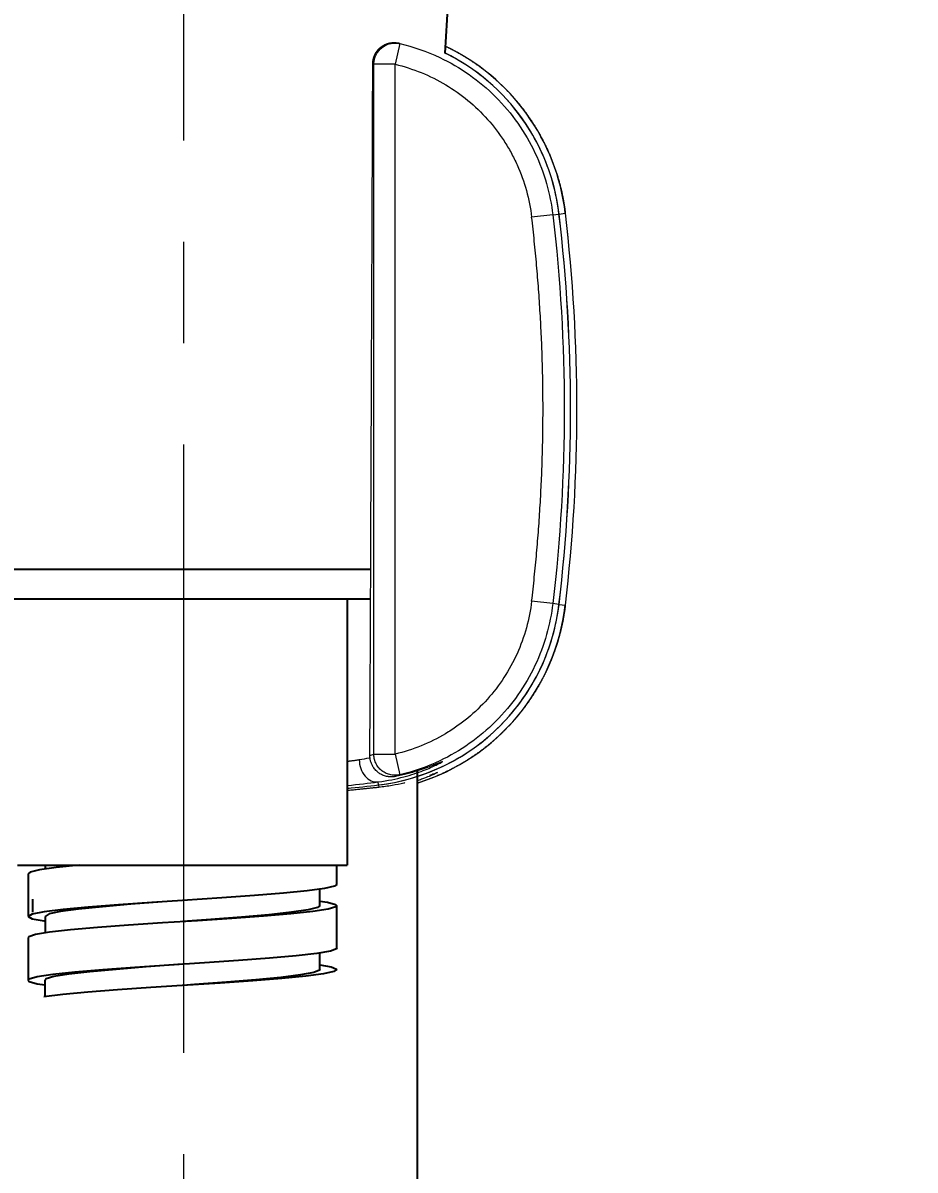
# Model space of a CAD drawing. Extents: x 0 to 3160, y 0 to 2315.
# Drawn here: x 1894.9 to 1936.8, y 782.2 to 836.1 of the extents above; entities that cross this region are included whole.
import ezdxf

# ---------------------------------------------------------------- set-up
doc = ezdxf.new("R2010")
doc.units = 0
doc.header["$LTSCALE"] = 3
doc.header["$MEASUREMENT"] = 0
doc.header["$PDMODE"] = 3
doc.header["$PDSIZE"] = -10
doc.linetypes.add('CENTER2', pattern=[28.575, 19.05, -3.175, 3.175, -3.175])
doc.layers.get('0').update_dxf_attribs({"linetype": 'CONTINUOUS'})
doc.layers.get('DEFPOINTS').update_dxf_attribs({"linetype": 'CONTINUOUS'})
doc.layers.add('1', color=7, linetype='CONTINUOUS', true_color=0xffffff)
doc.layers.add('Cneter', color=1, linetype='CENTER2', lineweight=13)
doc.layers.add('DEF_LAYER_ASSEM_MEMBER', color=7, linetype='CONTINUOUS')
doc.styles.add('Daelim Dimension', font='')
doc.styles.get('Daelim Dimension').set_extended_font_data('나눔고딕')
doc.dimstyles.new('DEFAULT', dxfattribs={"dimscale": 2, "dimtxt": 2, "dimasz": 2, "dimexe": 0, "dimexo": 2, "dimgap": 1, "dimtad": 1, "dimdec": 1, "dimzin": 9, "dimdsep": 46, "dimtxsty": 'Daelim Dimension', "dimcen": 0.5, "dimclrd": 252, "dimclre": 252, "dimclrt": 3, "dimadec": 1, "dimazin": 0, "dimtfac": 1, "dimtdec": 1, "dimtix": 1, "dimtmove": 0, "dimatfit": 3, "dimfxl": 1, "dimtolj": 1, "dimtzin": 1, "dimlwd": 9, "dimlwe": 9, "dimarcsym": 0})

# ---------------------------------------------------------------- blocks, each defined once
blk = doc.blocks.new('*D1')
at = {"color": 5, "lineweight": 9, "ltscale": 0.5, "transparency": 16777216}
for p, q in [((1534.878, 1384.915), (2240.924, 1384.915)), ((2238.924, 454.143), (2238.924, 1376.915)), ((2060.592, 446.143), (2240.924, 446.143))]:
    blk.add_line(p, q, dxfattribs=at)
at = {"color": 5, "ltscale": 0.5, "transparency": 16777216}
for points in [[(2237.591, 1376.915), (2240.257, 1376.915), (2238.924, 1384.915)], [(2237.591, 454.143), (2240.257, 454.143), (2238.924, 446.143)]]:
    blk.add_solid(points, dxfattribs=at)
at = {"layer": 'DEFPOINTS', "color": 0, "ltscale": 0.5, "transparency": 16777216}
for p in [(1530.878, 1384.915), (2238.924, 1384.915), (2056.592, 446.143)]:
    blk.add_point(p, dxfattribs=at)
at = {"color": 7, "ltscale": 0.5, "transparency": 16777216, "insert": (2223.219, 915.529), "char_height": 20, "attachment_point": 5, "rotation": 90, "style": 'Daelim Dimension'}
blk.add_mtext('\\A1;(1140)', dxfattribs=at)

msp = doc.modelspace()

# ---------------------------------------------------------------- linework, layer by layer
at = {"layer": '1', "color": 7, "linetype": 'Continuous', "lineweight": 13}
for p, q in [((1912.627, 835.16), (1912.398, 834.186)), ((1911.399, 834.186), (1911.349, 834.206)), ((1911.399, 801.777), (1911.399, 834.186)), ((1912.398, 834.186), (1911.399, 834.186)), ((1912.398, 801.777), (1912.398, 834.186)), ((1919.811, 827.117), (1918.818, 826.999)), ((1919.811, 827.117), (1920.103, 827.152)), ((1920.105, 827.152), (1920.401, 827.187)), ((1920.105, 827.152), (1920.105, 827.152)), ((1919.811, 808.847), (1918.818, 808.965)), ((1920.103, 808.812), (1919.811, 808.847)), ((1920.105, 808.812), (1920.401, 808.777)), ((1920.105, 808.812), (1920.105, 808.812)), ((1911.214, 801.704), (1911.399, 801.777)), ((1911.399, 801.777), (1912.398, 801.777)), ((1912.398, 801.777), (1912.627, 800.804)), ((1911.619, 800.328), (1911.602, 800.469)), ((1911.619, 800.326), (1911.631, 800.226)), ((1911.619, 800.326), (1911.619, 800.326))]:
    msp.add_line(p, q, dxfattribs=at)
at = {"layer": '1', "color": 7, "linetype": 'Continuous', "lineweight": 18}
for centre, radius, start, end in [((1910.473, 826.006), 9.998, 6.7818, 64.6239), ((1842.996, 817.982), 77.951, 0, 6.78185), ((1842.996, 817.982), 77.951, 353.21815, 0), ((1910.473, 809.957), 9.998, 287.3145, 353.2182)]:
    msp.add_arc(centre, radius, start, end, dxfattribs=at)
at = {"layer": '1', "color": 7, "linetype": 'Continuous', "lineweight": 13}
for centre, radius, start, end in [((1910.473, 826.006), 9.7, 6.7818, 63.9154), ((1842.996, 817.982), 77.653, 353.21815, 6.78185), ((1842.996, 817.982), 77.951, 353.21815, 6.78185), ((1910.473, 809.957), 9.7, 276.7818, 353.2182), ((1902.449, 877.435), 77.653, 275.69414, 276.78185)]:
    msp.add_arc(centre, radius, start, end, dxfattribs=at)
msp.add_ellipse((1911.484, 801.462), major_axis=(0.128, -0.992), ratio=0.767184, start_param=4.560809, end_param=6.26958, dxfattribs=at)
at = {"layer": '1', "color": 7, "linetype": 'Continuous', "lineweight": 18}
for points, knots in [([(1911.349, 834.206), (1911.349, 834.212), (1911.349, 834.222), (1911.35, 834.237), (1911.35, 834.252), (1911.351, 834.268), (1911.352, 834.283), (1911.354, 834.298), (1911.355, 834.314), (1911.357, 834.329), (1911.359, 834.344), (1911.361, 834.359), (1911.364, 834.374), (1911.366, 834.39), (1911.369, 834.405), (1911.372, 834.42), (1911.376, 834.435), (1911.38, 834.45), (1911.383, 834.465), (1911.388, 834.479), (1911.392, 834.494), (1911.396, 834.509), (1911.401, 834.524), (1911.406, 834.538), (1911.411, 834.553), (1911.417, 834.567), (1911.423, 834.581), (1911.429, 834.596), (1911.435, 834.61), (1911.441, 834.624), (1911.448, 834.638), (1911.454, 834.652), (1911.461, 834.666), (1911.469, 834.679), (1911.476, 834.693), (1911.484, 834.706), (1911.492, 834.72), (1911.5, 834.733), (1911.508, 834.746), (1911.516, 834.759), (1911.525, 834.772), (1911.534, 834.785), (1911.543, 834.797), (1911.552, 834.81), (1911.562, 834.822), (1911.571, 834.834), (1911.581, 834.846), (1911.591, 834.858), (1911.602, 834.87), (1911.612, 834.882), (1911.623, 834.893), (1911.633, 834.904), (1911.644, 834.915), (1911.656, 834.926), (1911.667, 834.937), (1911.678, 834.948), (1911.69, 834.958), (1911.702, 834.968), (1911.714, 834.978), (1911.727, 834.989), (1911.742, 835.001), (1911.758, 835.013), (1911.775, 835.025), (1911.793, 835.037), (1911.811, 835.049), (1911.829, 835.06), (1911.848, 835.071), (1911.867, 835.082), (1911.888, 835.093), (1911.908, 835.104), (1911.929, 835.114), (1911.951, 835.123), (1911.973, 835.133), (1911.996, 835.142), (1912.019, 835.15), (1912.042, 835.158), (1912.067, 835.166), (1912.091, 835.172), (1912.116, 835.179), (1912.142, 835.185), (1912.168, 835.19), (1912.195, 835.194), (1912.221, 835.198), (1912.249, 835.201), (1912.277, 835.204), (1912.305, 835.205), (1912.333, 835.206), (1912.362, 835.206), (1912.391, 835.206), (1912.421, 835.204), (1912.45, 835.201), (1912.48, 835.198), (1912.51, 835.193), (1912.541, 835.188), (1912.561, 835.183), (1912.571, 835.181)], [0, 0, 0, 0, 0.008534, 0.017071, 0.025611, 0.034154, 0.042699, 0.051248, 0.059799, 0.068353, 0.07691, 0.08547, 0.094033, 0.102599, 0.111168, 0.119739, 0.128314, 0.136892, 0.145472, 0.154056, 0.162643, 0.171232, 0.179825, 0.188421, 0.19702, 0.205621, 0.214226, 0.222835, 0.231446, 0.24006, 0.248678, 0.257298, 0.265922, 0.274549, 0.283179, 0.291813, 0.300449, 0.309089, 0.317732, 0.326378, 0.335028, 0.343681, 0.352337, 0.360996, 0.369659, 0.378325, 0.386994, 0.395667, 0.404343, 0.413023, 0.421705, 0.430392, 0.439081, 0.447774, 0.456471, 0.465171, 0.473874, 0.482581, 0.491291, 0.500005, 0.51124, 0.522655, 0.534249, 0.546023, 0.557975, 0.570106, 0.582417, 0.594907, 0.607577, 0.620425, 0.633454, 0.646661, 0.660048, 0.673615, 0.687361, 0.701286, 0.715391, 0.729676, 0.74414, 0.758784, 0.773608, 0.788611, 0.803794, 0.819156, 0.834698, 0.85042, 0.866322, 0.882403, 0.898664, 0.915104, 0.931724, 0.948524, 0.965503, 0.982662, 1, 1, 1, 1]), ([(1914.758, 835.04), (1914.771, 835.033), (1914.799, 835.02), (1914.843, 834.999), (1914.889, 834.976), (1914.935, 834.954), (1914.98, 834.931), (1915.026, 834.908), (1915.071, 834.884), (1915.116, 834.861), (1915.161, 834.837), (1915.206, 834.813), (1915.251, 834.789), (1915.295, 834.765), (1915.34, 834.74), (1915.384, 834.715), (1915.428, 834.69), (1915.472, 834.665), (1915.515, 834.64), (1915.559, 834.615), (1915.602, 834.589), (1915.645, 834.563), (1915.688, 834.537), (1915.731, 834.511), (1915.773, 834.484), (1915.815, 834.458), (1915.857, 834.431), (1915.899, 834.404), (1915.941, 834.377), (1915.983, 834.349), (1916.024, 834.322), (1916.065, 834.294), (1916.106, 834.267), (1916.147, 834.239), (1916.188, 834.211), (1916.228, 834.182), (1916.268, 834.154), (1916.308, 834.125), (1916.348, 834.097), (1916.387, 834.068), (1916.427, 834.039), (1916.466, 834.009), (1916.505, 833.98), (1916.544, 833.951), (1916.582, 833.921), (1916.621, 833.891), (1916.659, 833.861), (1916.697, 833.831), (1916.734, 833.801), (1916.772, 833.771), (1916.809, 833.741), (1916.846, 833.71), (1916.883, 833.679), (1916.92, 833.649), (1916.956, 833.618), (1916.993, 833.587), (1917.029, 833.556), (1917.064, 833.524), (1917.1, 833.493), (1917.135, 833.462), (1917.171, 833.43), (1917.205, 833.398), (1917.24, 833.367), (1917.275, 833.335), (1917.309, 833.303), (1917.343, 833.271), (1917.377, 833.238), (1917.411, 833.206), (1917.444, 833.174), (1917.477, 833.141), (1917.51, 833.109), (1917.551, 833.068), (1917.601, 833.018), (1917.658, 832.96), (1917.715, 832.901), (1917.771, 832.841), (1917.827, 832.78), (1917.883, 832.719), (1917.939, 832.657), (1917.994, 832.594), (1918.049, 832.531), (1918.103, 832.467), (1918.158, 832.403), (1918.211, 832.338), (1918.265, 832.272), (1918.318, 832.205), (1918.37, 832.138), (1918.423, 832.07), (1918.474, 832.002), (1918.526, 831.933), (1918.576, 831.863), (1918.627, 831.793), (1918.677, 831.722), (1918.726, 831.651), (1918.775, 831.578), (1918.823, 831.506), (1918.871, 831.432), (1918.918, 831.358), (1918.965, 831.284), (1919.011, 831.209), (1919.057, 831.133), (1919.102, 831.057), (1919.147, 830.98), (1919.19, 830.903), (1919.234, 830.825), (1919.276, 830.746), (1919.318, 830.667), (1919.36, 830.588), (1919.401, 830.508), (1919.441, 830.427), (1919.48, 830.346), (1919.519, 830.265), (1919.557, 830.183), (1919.595, 830.101), (1919.631, 830.018), (1919.667, 829.934), (1919.703, 829.851), (1919.737, 829.766), (1919.771, 829.682), (1919.804, 829.597), (1919.837, 829.511), (1919.868, 829.425), (1919.899, 829.339), (1919.93, 829.253), (1919.959, 829.166), (1919.988, 829.079), (1920.015, 828.991), (1920.042, 828.903), (1920.069, 828.815), (1920.094, 828.726), (1920.119, 828.638), (1920.143, 828.549), (1920.166, 828.459), (1920.188, 828.37), (1920.209, 828.28), (1920.23, 828.19), (1920.249, 828.1), (1920.268, 828.009), (1920.286, 827.919), (1920.304, 827.828), (1920.32, 827.737), (1920.336, 827.646), (1920.35, 827.555), (1920.364, 827.464), (1920.377, 827.372), (1920.389, 827.281), (1920.397, 827.22), (1920.401, 827.189)], [0.0415844, 0.0415844, 0.0415844, 0.0415844, 0.0456653, 0.0505311, 0.0553923, 0.0602488, 0.0651007, 0.0699477, 0.0747898, 0.079627, 0.0844591, 0.0892861, 0.0941079, 0.0989243, 0.1037355, 0.1085411, 0.1133413, 0.1181359, 0.1229248, 0.1277079, 0.1324853, 0.1372567, 0.1420222, 0.1467816, 0.151535, 0.1562821, 0.161023, 0.1657575, 0.1704857, 0.1752074, 0.1799225, 0.184631, 0.1893328, 0.1940279, 0.1987162, 0.2033976, 0.208072, 0.2127394, 0.2173997, 0.2220529, 0.2266989, 0.2313375, 0.2359689, 0.2405928, 0.2452092, 0.2498181, 0.2544195, 0.2590131, 0.2635991, 0.2681772, 0.2727475, 0.27731, 0.2818644, 0.2864109, 0.2909493, 0.2954795, 0.3000016, 0.3045154, 0.3090209, 0.3135181, 0.3180069, 0.3224872, 0.326959, 0.3314223, 0.3358769, 0.3403228, 0.3447601, 0.3491886, 0.3536082, 0.358019, 0.3624209, 0.3668138, 0.3745517, 0.3823172, 0.3901101, 0.3979302, 0.405777, 0.4136504, 0.42155, 0.4294757, 0.437427, 0.4454036, 0.4534053, 0.4614318, 0.4694827, 0.4775578, 0.4856565, 0.4937788, 0.5019241, 0.5100922, 0.5182827, 0.5264953, 0.5347295, 0.5429851, 0.5512617, 0.5595588, 0.5678761, 0.5762132, 0.5845698, 0.5929454, 0.6013397, 0.6097521, 0.6181824, 0.6266302, 0.6350949, 0.6435762, 0.6520737, 0.6605869, 0.6691154, 0.6776588, 0.6862166, 0.6947884, 0.7033737, 0.7119721, 0.7205832, 0.7292065, 0.7378415, 0.7464877, 0.7551448, 0.7638123, 0.7724896, 0.7811763, 0.7898719, 0.7985761, 0.8072882, 0.8160078, 0.8247345, 0.8334677, 0.842207, 0.8509519, 0.8597018, 0.8684565, 0.8772152, 0.8859776, 0.8947432, 0.9035114, 0.9122818, 0.921054, 0.9298274, 0.9386015, 0.9473758, 0.9561499, 0.9649233, 0.9736955, 0.982466, 0.9912343, 1, 1, 1, 1]), ([(1920.103, 827.152), (1919.985, 828.144), (1919.703, 829.175), (1919.005, 830.649), (1918.727, 831.128), (1918.088, 832.037), (1917.726, 832.468), (1916.935, 833.259), (1916.504, 833.621), (1915.63, 834.235), (1915.19, 834.495), (1914.738, 834.716)], [0, 0, 0, 0, 0.25, 0.25, 0.375, 0.375, 0.5, 0.5, 0.625, 0.625, 0.7403334, 0.7403334, 0.7403334, 0.7403334]), ([(1920.103, 808.812), (1920.464, 811.847), (1920.646, 814.915), (1920.646, 821.049), (1920.464, 824.116), (1920.103, 827.152)], [0, 0, 0, 0, 0.5, 0.5, 1, 1, 1, 1]), ([(1911.619, 800.328), (1912.613, 800.446), (1913.644, 800.729), (1915.119, 801.428), (1915.598, 801.706), (1916.508, 802.346), (1916.938, 802.707), (1917.73, 803.5), (1918.091, 803.93), (1918.729, 804.84), (1919.007, 805.318), (1919.704, 806.791), (1919.985, 807.821), (1920.103, 808.812)], [0, 0, 0, 0, 0.25, 0.25, 0.375, 0.375, 0.5, 0.5, 0.625, 0.625, 0.75, 0.75, 1, 1, 1, 1]), ([(1920.401, 808.775), (1920.399, 808.757), (1920.394, 808.723), (1920.388, 808.671), (1920.381, 808.619), (1920.374, 808.567), (1920.366, 808.515), (1920.359, 808.463), (1920.351, 808.411), (1920.342, 808.359), (1920.334, 808.307), (1920.325, 808.256), (1920.316, 808.204), (1920.307, 808.152), (1920.297, 808.101), (1920.287, 808.049), (1920.277, 807.998), (1920.267, 807.946), (1920.256, 807.895), (1920.245, 807.843), (1920.234, 807.792), (1920.222, 807.741), (1920.21, 807.69), (1920.198, 807.639), (1920.186, 807.588), (1920.174, 807.537), (1920.161, 807.486), (1920.148, 807.435), (1920.134, 807.385), (1920.121, 807.334), (1920.107, 807.284), (1920.093, 807.233), (1920.078, 807.183), (1920.064, 807.133), (1920.049, 807.083), (1920.034, 807.033), (1920.018, 806.983), (1920.003, 806.933), (1919.987, 806.883), (1919.971, 806.834), (1919.954, 806.784), (1919.938, 806.735), (1919.921, 806.685), (1919.903, 806.636), (1919.886, 806.587), (1919.868, 806.538), (1919.85, 806.49), (1919.832, 806.441), (1919.814, 806.392), (1919.795, 806.344), (1919.776, 806.296), (1919.757, 806.247), (1919.738, 806.199), (1919.718, 806.151), (1919.699, 806.104), (1919.679, 806.056), (1919.658, 806.009), (1919.638, 805.961), (1919.617, 805.914), (1919.596, 805.867), (1919.575, 805.82), (1919.554, 805.773), (1919.532, 805.727), (1919.51, 805.68), (1919.488, 805.634), (1919.466, 805.588), (1919.443, 805.542), (1919.421, 805.496), (1919.398, 805.45), (1919.375, 805.405), (1919.351, 805.36), (1919.328, 805.314), (1919.304, 805.269), (1919.28, 805.225), (1919.256, 805.18), (1919.232, 805.135), (1919.207, 805.091), (1919.182, 805.047), (1919.157, 805.003), (1919.132, 804.959), (1919.107, 804.916), (1919.082, 804.872), (1919.056, 804.829), (1919.03, 804.786), (1919.004, 804.743), (1918.978, 804.7), (1918.951, 804.658), (1918.925, 804.615), (1918.898, 804.573), (1918.871, 804.531), (1918.844, 804.49), (1918.817, 804.448), (1918.789, 804.407), (1918.761, 804.366), (1918.734, 804.325), (1918.706, 804.284), (1918.678, 804.243), (1918.649, 804.203), (1918.621, 804.163), (1918.592, 804.123), (1918.564, 804.083), (1918.535, 804.043), (1918.506, 804.004), (1918.476, 803.965), (1918.447, 803.926), (1918.418, 803.887), (1918.388, 803.849), (1918.358, 803.81), (1918.328, 803.772), (1918.298, 803.734), (1918.268, 803.696), (1918.238, 803.659), (1918.208, 803.622), (1918.177, 803.585), (1918.146, 803.548), (1918.116, 803.511), (1918.085, 803.475), (1918.054, 803.438), (1918.023, 803.402), (1917.991, 803.366), (1917.96, 803.331), (1917.929, 803.295), (1917.897, 803.26), (1917.865, 803.225), (1917.834, 803.191), (1917.802, 803.156), (1917.77, 803.122), (1917.738, 803.088), (1917.705, 803.054), (1917.673, 803.02), (1917.641, 802.987), (1917.608, 802.954), (1917.576, 802.921), (1917.535, 802.879), (1917.485, 802.83), (1917.427, 802.773), (1917.367, 802.716), (1917.308, 802.66), (1917.247, 802.604), (1917.186, 802.548), (1917.124, 802.492), (1917.061, 802.437), (1916.998, 802.382), (1916.934, 802.327), (1916.87, 802.273), (1916.805, 802.219), (1916.739, 802.166), (1916.672, 802.113), (1916.605, 802.06), (1916.537, 802.008), (1916.469, 801.956), (1916.4, 801.905), (1916.33, 801.854), (1916.26, 801.804), (1916.189, 801.754), (1916.117, 801.705), (1916.045, 801.656), (1915.973, 801.608), (1915.899, 801.56), (1915.825, 801.512), (1915.751, 801.466), (1915.676, 801.419), (1915.6, 801.374), (1915.524, 801.329), (1915.447, 801.284), (1915.37, 801.24), (1915.292, 801.197), (1915.213, 801.154), (1915.134, 801.112), (1915.055, 801.071), (1914.975, 801.03), (1914.894, 800.99), (1914.813, 800.95), (1914.732, 800.912), (1914.65, 800.874), (1914.567, 800.836), (1914.484, 800.799), (1914.401, 800.763), (1914.317, 800.728), (1914.233, 800.693), (1914.149, 800.659), (1914.064, 800.626), (1913.978, 800.594), (1913.892, 800.562), (1913.806, 800.531), (1913.72, 800.501), (1913.633, 800.472), (1913.545, 800.443), (1913.485, 800.424), (1913.454, 800.414), (1913.453, 800.414)], [0, 0, 0, 0, 0.004562, 0.009125, 0.013689, 0.018253, 0.022819, 0.027384, 0.03195, 0.036517, 0.041083, 0.04565, 0.050217, 0.054784, 0.059351, 0.063918, 0.068484, 0.073051, 0.077617, 0.082182, 0.086747, 0.091311, 0.095875, 0.100438, 0.105, 0.109561, 0.114121, 0.11868, 0.123237, 0.127794, 0.132349, 0.136902, 0.141454, 0.146005, 0.150554, 0.155101, 0.159646, 0.164189, 0.168731, 0.17327, 0.177807, 0.182342, 0.186874, 0.191404, 0.195932, 0.200457, 0.204979, 0.209499, 0.214015, 0.218529, 0.22304, 0.227548, 0.232053, 0.236555, 0.241053, 0.245548, 0.25004, 0.254528, 0.259012, 0.263493, 0.26797, 0.272443, 0.276913, 0.281378, 0.285839, 0.290297, 0.29475, 0.299199, 0.303643, 0.308083, 0.312519, 0.31695, 0.321376, 0.325798, 0.330215, 0.334627, 0.339034, 0.343436, 0.347834, 0.352226, 0.356612, 0.360994, 0.36537, 0.369741, 0.374106, 0.378466, 0.382821, 0.387169, 0.391512, 0.395849, 0.40018, 0.404506, 0.408825, 0.413138, 0.417445, 0.421746, 0.426041, 0.430329, 0.434611, 0.438887, 0.443156, 0.447418, 0.451674, 0.455923, 0.460166, 0.464402, 0.46863, 0.472852, 0.477067, 0.481275, 0.485476, 0.48967, 0.493857, 0.498036, 0.502208, 0.506373, 0.51053, 0.51468, 0.518823, 0.522958, 0.527085, 0.531205, 0.535316, 0.539421, 0.543517, 0.547606, 0.551686, 0.555759, 0.559824, 0.56388, 0.567929, 0.57197, 0.576002, 0.580026, 0.587115, 0.59423, 0.60137, 0.608534, 0.615723, 0.622936, 0.630173, 0.637435, 0.644719, 0.652027, 0.659357, 0.666711, 0.674086, 0.681484, 0.688904, 0.696345, 0.703807, 0.71129, 0.718793, 0.726316, 0.73386, 0.741423, 0.749005, 0.756606, 0.764225, 0.771863, 0.779518, 0.78719, 0.79488, 0.802587, 0.810309, 0.818048, 0.825802, 0.833571, 0.841355, 0.849154, 0.856966, 0.864792, 0.872632, 0.880484, 0.888348, 0.896224, 0.904112, 0.912011, 0.919921, 0.927841, 0.935771, 0.943711, 0.951659, 0.959616, 0.967581, 0.975554, 0.983535, 0.991522, 0.999515, 1, 1, 1, 1]), ([(1912.419, 800.726), (1912.413, 800.725), (1912.403, 800.723), (1912.387, 800.72), (1912.371, 800.717), (1912.355, 800.715), (1912.339, 800.713), (1912.323, 800.711), (1912.307, 800.709), (1912.291, 800.708), (1912.274, 800.706), (1912.258, 800.706), (1912.242, 800.705), (1912.226, 800.705), (1912.21, 800.705), (1912.193, 800.705), (1912.177, 800.705), (1912.161, 800.706), (1912.145, 800.707), (1912.129, 800.708), (1912.113, 800.71), (1912.097, 800.711), (1912.081, 800.714), (1912.065, 800.716), (1912.049, 800.718), (1912.033, 800.721), (1912.017, 800.724), (1911.972, 800.734), (1911.901, 800.753), (1911.809, 800.789), (1911.725, 800.831), (1911.65, 800.877), (1911.573, 800.935), (1911.497, 801.005), (1911.427, 801.086), (1911.373, 801.162), (1911.332, 801.231), (1911.298, 801.302), (1911.269, 801.373), (1911.248, 801.443), (1911.235, 801.498), (1911.227, 801.541), (1911.222, 801.575), (1911.219, 801.605), (1911.216, 801.631), (1911.215, 801.652), (1911.214, 801.668), (1911.214, 801.681), (1911.214, 801.693), (1911.214, 801.701), (1911.214, 801.704)], [0, 0, 0, 0, 0.009118, 0.018236, 0.027354, 0.036473, 0.045591, 0.054709, 0.063828, 0.072946, 0.082065, 0.091183, 0.100302, 0.109421, 0.118539, 0.127658, 0.136776, 0.145895, 0.155013, 0.164132, 0.17325, 0.182369, 0.191487, 0.200606, 0.209724, 0.218842, 0.22796, 0.237078, 0.296093, 0.351896, 0.404486, 0.453861, 0.50002, 0.56767, 0.627793, 0.680383, 0.725435, 0.762952, 0.813079, 0.854064, 0.8859, 0.909051, 0.928466, 0.944152, 0.959604, 0.972385, 0.979968, 0.98688, 0.993411, 1, 1, 1, 1]), ([(1910.153, 800.076), (1910.189, 800.079), (1910.307, 800.09), (1910.505, 800.109), (1910.69, 800.127), (1910.82, 800.14), (1910.897, 800.148), (1910.974, 800.156), (1911.05, 800.164), (1911.126, 800.172), (1911.2, 800.179), (1911.274, 800.187), (1911.347, 800.195), (1911.419, 800.203), (1911.491, 800.21), (1911.561, 800.218), (1911.608, 800.223), (1911.631, 800.226)], [0.8991639, 0.8991639, 0.8991639, 0.8991639, 0.9058788, 0.9214947, 0.9371361, 0.9423916, 0.9476425, 0.9528893, 0.9581324, 0.9633724, 0.9686095, 0.9738444, 0.9790774, 0.984309, 0.9895397, 0.9947699, 1, 1, 1, 1])]:
    msp.add_open_spline(points, degree=3, knots=knots, dxfattribs=at)
at = {"layer": '1', "color": 7, "linetype": 'Continuous', "lineweight": 13}
for points, degree, knots in [([(1911.399, 834.186), (1911.399, 834.242), (1911.404, 834.301), (1911.425, 834.42), (1911.442, 834.481), (1911.487, 834.601), (1911.517, 834.661), (1911.588, 834.775), (1911.631, 834.829), (1911.726, 834.928), (1911.779, 834.974), (1911.893, 835.051), (1911.954, 835.084), (1912.08, 835.136), (1912.144, 835.155), (1912.272, 835.18), (1912.336, 835.186), (1912.398, 835.186)], 3, [0, 0, 0, 0, 0.125, 0.125, 0.25, 0.25, 0.375, 0.375, 0.5, 0.5, 0.625, 0.625, 0.75, 0.75, 0.875, 0.875, 1, 1, 1, 1]), ([(1912.398, 835.186), (1912.438, 835.186), (1912.478, 835.184), (1912.554, 835.175), (1912.591, 835.168), (1912.627, 835.16)], 3, [0, 0, 0, 0, 0.5, 0.5, 1, 1, 1, 1]), ([(1912.627, 835.159), (1913.255, 835.011), (1913.886, 834.795), (1914.975, 834.279), (1915.439, 834.01), (1916.321, 833.39), (1916.739, 833.039), (1917.506, 832.272), (1917.857, 831.854), (1918.477, 830.972), (1918.746, 830.508), (1919.423, 829.079), (1919.696, 828.08), (1919.811, 827.117)], 3, [0, 0, 0, 0, 0.176378, 0.176378, 0.313648, 0.313648, 0.450918, 0.450918, 0.588189, 0.588189, 0.725459, 0.725459, 1, 1, 1, 1]), ([(1911.214, 801.704), (1911.239, 807.118), (1911.262, 812.534), (1911.307, 823.368), (1911.328, 828.787), (1911.349, 834.206)], 3, [0, 0, 0, 0, 0.5, 0.5, 1, 1, 1, 1]), ([(1912.398, 834.186), (1912.818, 834.088), (1913.227, 833.957), (1914.023, 833.635), (1914.41, 833.443), (1915.143, 833.006), (1915.49, 832.761), (1916.149, 832.218), (1916.461, 831.918), (1917.03, 831.279), (1917.288, 830.941), (1917.636, 830.406), (1917.746, 830.223), (1917.951, 829.847), (1918.047, 829.653), (1918.488, 828.675), (1918.716, 827.855), (1918.818, 826.999)], 3, [0, 0, 0, 0, 0.125, 0.125, 0.25, 0.25, 0.375, 0.375, 0.5, 0.5, 0.625, 0.625, 0.6875, 0.6875, 0.75, 0.75, 1, 1, 1, 1]), ([(1918.818, 808.965), (1919.352, 813.459), (1919.352, 817.985), (1919.352, 822.507), (1918.818, 826.999)], 2, [0, 0, 0, 0.5, 0.5, 1, 1, 1]), ([(1919.811, 827.117), (1920.17, 824.093), (1920.352, 821.038), (1920.352, 814.926), (1920.17, 811.871), (1919.811, 808.847)], 3, [0, 0, 0, 0, 0.5, 0.5, 1, 1, 1, 1]), ([(1920.364, 827.185), (1920.37, 827.185), (1920.375, 827.186), (1920.387, 827.187), (1920.392, 827.188), (1920.399, 827.189), (1920.401, 827.189), (1920.401, 827.189)], 3, [0, 0, 0, 0, 0.234045, 0.234045, 0.617022, 0.617022, 1, 1, 1, 1]), ([(1918.818, 808.965), (1918.767, 808.537), (1918.684, 808.116), (1918.453, 807.288), (1918.305, 806.882), (1917.954, 806.105), (1917.75, 805.732), (1917.284, 805.017), (1917.021, 804.672), (1916.45, 804.035), (1916.143, 803.741), (1915.65, 803.335), (1915.481, 803.206), (1915.13, 802.959), (1914.949, 802.842), (1914.026, 802.294), (1913.237, 801.975), (1912.398, 801.777)], 3, [0, 0, 0, 0, 0.125, 0.125, 0.25, 0.25, 0.375, 0.375, 0.5, 0.5, 0.625, 0.625, 0.6875, 0.6875, 0.75, 0.75, 1, 1, 1, 1]), ([(1919.811, 808.847), (1919.697, 807.886), (1919.424, 806.887), (1918.748, 805.459), (1918.479, 804.995), (1917.86, 804.113), (1917.509, 803.696), (1916.742, 802.927), (1916.325, 802.577), (1915.443, 801.956), (1914.978, 801.687), (1913.889, 801.17), (1913.256, 800.953), (1912.627, 800.805)], 3, [0, 0, 0, 0, 0.274507, 0.274507, 0.41176, 0.41176, 0.549014, 0.549014, 0.686267, 0.686267, 0.823521, 0.823521, 1, 1, 1, 1]), ([(1910.153, 801.439), (1910.169, 801.441), (1910.206, 801.445), (1910.263, 801.453), (1910.325, 801.461), (1910.388, 801.47), (1910.452, 801.478), (1910.516, 801.487), (1910.581, 801.496), (1910.647, 801.505), (1910.69, 801.511), (1910.712, 801.514)], 3, [0.95554348, 0.95554348, 0.95554348, 0.95554348, 0.95920053, 0.96392224, 0.96875144, 0.97368844, 0.97873353, 0.98388698, 0.98914905, 0.99451998, 1, 1, 1, 1]), ([(1910.712, 801.514), (1910.876, 801.541), (1911.051, 801.57), (1911.215, 801.604), (1911.225, 801.607)], 3, [0, 0, 0, 0, 0.937701, 1, 1, 1, 1]), ([(1912.627, 800.804), (1912.563, 800.789), (1912.495, 800.78), (1912.353, 800.776), (1912.279, 800.782), (1912.13, 800.812), (1912.055, 800.836), (1911.947, 800.885), (1911.911, 800.904), (1911.843, 800.946), (1911.81, 800.969), (1911.747, 801.019), (1911.717, 801.046), (1911.66, 801.103), (1911.634, 801.133), (1911.561, 801.227), (1911.521, 801.295), (1911.458, 801.433), (1911.435, 801.504), (1911.406, 801.644), (1911.399, 801.712), (1911.399, 801.777)], 3, [0, 0, 0, 0, 0.125, 0.125, 0.25, 0.25, 0.375, 0.375, 0.4375, 0.4375, 0.5, 0.5, 0.5625, 0.5625, 0.625, 0.625, 0.75, 0.75, 0.875, 0.875, 1, 1, 1, 1]), ([(1911.602, 800.469), (1912.05, 800.527), (1912.45, 800.61), (1912.98, 800.751), (1913.145, 800.8), (1913.451, 800.901), (1913.593, 800.951), (1913.976, 801.098), (1914.178, 801.189), (1914.402, 801.297), (1914.463, 801.328), (1914.557, 801.378), (1914.59, 801.397), (1914.645, 801.433), (1914.625, 801.429), (1914.511, 801.384), (1914.459, 801.362), (1914.326, 801.307), (1914.245, 801.274), (1913.963, 801.164), (1913.724, 801.075), (1913.147, 800.895), (1912.809, 800.804), (1912.419, 800.726)], 3, [0, 0, 0, 0, 0.125, 0.125, 0.1875, 0.1875, 0.25, 0.25, 0.375, 0.375, 0.4375, 0.4375, 0.5, 0.5, 0.625, 0.625, 0.6875, 0.6875, 0.75, 0.75, 0.875, 0.875, 1, 1, 1, 1]), ([(1914.029, 800.788), (1914.102, 800.814), (1914.31, 800.89), (1914.459, 800.943), (1914.278, 800.846), (1913.873, 800.673), (1913.555, 800.561), (1913.481, 800.536)], 3, [0, 0, 0, 0, 0.115721, 0.384851, 0.65387, 0.924526, 1, 1, 1, 1]), ([(1911.631, 800.226), (1911.845, 800.254), (1912.274, 800.309), (1912.657, 800.39), (1912.841, 800.434), (1912.855, 800.437)], 3, [0, 0, 0, 0, 0.48093, 0.960919, 1, 1, 1, 1])]:
    msp.add_open_spline(points, degree=degree, knots=knots, dxfattribs=at)
for points in [[(1912.627, 835.16), (1912.608, 835.167), (1912.589, 835.174), (1912.571, 835.181)], [(1910.153, 800.298), (1910.675, 800.354), (1911.159, 800.412), (1911.602, 800.469)], [(1912.627, 800.805), (1912.558, 800.778), (1912.488, 800.752), (1912.418, 800.726)]]:
    msp.add_open_spline(points, degree=3, dxfattribs=at)
at = {"layer": '1', "color": 7, "linetype": 'Continuous', "lineweight": 18}
for points, weights in [([(1911.221, 801.721), (1911.212, 801.715), (1911.212, 801.709)], [0.97917321103, 0.98357552354, 0.992324785564]), ([(1911.212, 801.709), (1911.212, 801.707), (1911.214, 801.704)], [0.992324785564, 0.99581626881, 1])]:
    msp.add_rational_spline(points, weights, degree=2, dxfattribs=at)
msp.add_open_spline([(1910.153, 800.168), (1910.643, 800.217), (1911.131, 800.27), (1911.619, 800.328)], degree=3, dxfattribs=at)
at = {"layer": 'Cneter', "lineweight": 5, "ltscale": 0.5}
msp.add_line((1902.449, 1330.668), (1902.449, 566.94), dxfattribs=at)
at = {"layer": 'DEF_LAYER_ASSEM_MEMBER', "color": 7, "linetype": 'Continuous'}
for p, q in [((1914.881, 837.052), (1914.738, 834.716)), ((1911.247, 809.052), (1893.651, 809.052)), ((1910.153, 809.052), (1910.153, 796.552)), ((1913.449, 665.846), (1913.449, 801.038)), ((1894.653, 796.552), (1910.153, 796.552)), ((1895.153, 796.152), (1895.153, 794.152)), ((1895.953, 796.552), (1895.953, 796.373)), ((1897.552, 796.552), (1896.463, 796.444)), ((1909.653, 795.652), (1909.653, 796.552)), ((1904.247, 795.025), (1902.403, 794.902)), ((1908.853, 794.652), (1908.853, 795.431)), ((1895.353, 794.952), (1895.353, 794.352)), ((1896.791, 794.479), (1895.897, 794.37)), ((1909.245, 794.491), (1908.529, 794.383)), ((1909.653, 792.652), (1909.653, 794.652)), ((1895.897, 793.934), (1895.953, 793.927)), ((1895.953, 794.152), (1895.953, 793.373)), ((1903.11, 793.949), (1901.467, 793.84)), ((1895.153, 793.152), (1895.153, 791.152)), ((1908.853, 791.652), (1908.853, 792.43)), ((1902.403, 791.902), (1900.703, 791.775)), ((1895.575, 791.316), (1895.201, 791.207)), ((1896.304, 791.425), (1895.575, 791.316)), ((1895.201, 791.207), (1895.153, 791.152)), ((1895.953, 790.377), (1895.953, 791.152)), ((1904.174, 791.02), (1902.384, 790.901)), ((1896.773, 790.478), (1895.889, 790.369))]:
    msp.add_line(p, q, dxfattribs=at)
at = {"layer": 'DEF_LAYER_ASSEM_MEMBER', "color": 9, "linetype": 'Continuous'}
msp.add_line((1893.645, 810.461), (1911.253, 810.461), dxfattribs=at)
at = {"layer": 'DEF_LAYER_ASSEM_MEMBER', "color": 7, "linetype": 'Continuous'}
for points in [[(1896.463, 796.444), (1895.68, 796.335), (1895.242, 796.227), (1895.153, 796.152)], [(1909.653, 795.652), (1909.547, 795.57), (1909.082, 795.461), (1908.269, 795.352), (1907.151, 795.243), (1905.787, 795.134), (1904.247, 795.025)], [(1902.403, 794.902), (1901.451, 794.831), (1899.979, 794.718), (1898.643, 794.605), (1897.518, 794.492), (1896.665, 794.379), (1896.134, 794.265), (1895.953, 794.152)], [(1902.403, 794.902), (1900.964, 794.807), (1899.392, 794.698), (1897.976, 794.588), (1896.791, 794.479)], [(1908.306, 794.454), (1907.53, 794.341), (1906.468, 794.228), (1905.177, 794.114), (1903.732, 794.001), (1902.426, 793.904)], [(1908.853, 794.652), (1908.752, 794.567), (1908.306, 794.454)], [(1908.853, 794.872), (1909.228, 794.817), (1909.604, 794.708), (1909.653, 794.652)], [(1909.653, 794.652), (1909.61, 794.6), (1909.245, 794.491)], [(1895.897, 794.37), (1895.342, 794.261), (1895.153, 794.152)], [(1895.153, 794.152), (1895.342, 794.043), (1895.897, 793.934)], [(1908.529, 794.383), (1907.498, 794.274), (1906.205, 794.166), (1904.717, 794.057), (1903.11, 793.949)], [(1896.157, 793.406), (1895.489, 793.298), (1895.176, 793.189), (1895.153, 793.152)], [(1901.467, 793.84), (1899.872, 793.732), (1898.406, 793.623), (1897.147, 793.515), (1896.157, 793.406)], [(1909.653, 792.652), (1909.642, 792.625), (1909.36, 792.516), (1908.716, 792.407), (1907.745, 792.298), (1906.496, 792.188), (1905.034, 792.079), (1903.435, 791.97)], [(1903.435, 791.97), (1901.783, 791.861), (1900.163, 791.752), (1898.66, 791.643), (1897.351, 791.534), (1896.304, 791.425)], [(1900.703, 791.775), (1899.289, 791.662), (1898.05, 791.548), (1897.054, 791.435), (1896.357, 791.322)], [(1908.853, 791.876), (1909.398, 791.779), (1909.648, 791.671), (1909.653, 791.652)], [(1896.357, 791.322), (1895.999, 791.209), (1895.953, 791.152)], [(1908.572, 791.511), (1907.957, 791.397), (1907.031, 791.284), (1905.847, 791.171), (1904.469, 791.058), (1902.976, 790.945), (1902.426, 790.904)], [(1909.037, 791.454), (1908.208, 791.345), (1907.08, 791.237), (1905.712, 791.128), (1904.174, 791.02)], [(1908.853, 791.652), (1908.842, 791.624), (1908.572, 791.511)], [(1909.653, 791.652), (1909.526, 791.562), (1909.037, 791.454)], [(1895.153, 791.152), (1895.201, 791.098), (1895.575, 790.988), (1895.953, 790.932)], [(1902.384, 790.901), (1900.909, 790.803), (1899.349, 790.694), (1897.947, 790.586), (1896.773, 790.478)]]:
    msp.add_lwpolyline(points, dxfattribs=at)

# ---------------------------------------------------------------- dimensions: what is measured, and where the dimension line sits
at = {"color": 5, "ltscale": 0.5}
dim = msp.add_linear_dim(base=(2238.924, 1384.915), p1=(2056.592, 446.143), p2=(1530.878, 1384.915), angle=90, text='(1140)', dimstyle='DEFAULT', override={"dimtxt": 10, "dimasz": 4, "dimexe": 1, "dimdec": 0, "dimclrd": 5, "dimclre": 5, "dimclrt": 7}, dxfattribs=at)
dim.commit()
dim.dimension.update_dxf_attribs({"geometry": '*D1', "text_midpoint": (2238.924, 915.529), "dimtype": 160})

doc.saveas('drawing.dxf')
